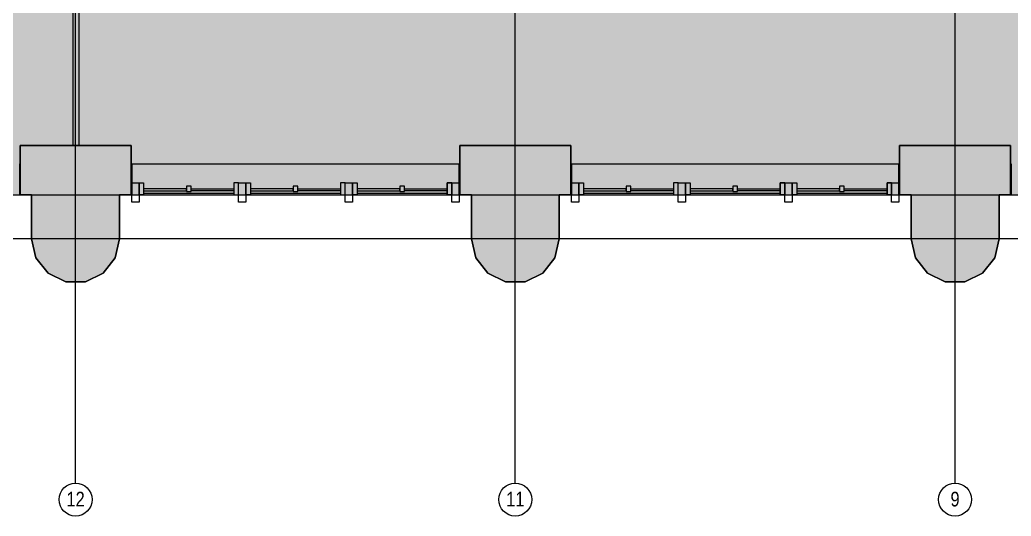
# Model space of a CAD drawing. Header units: inches. Extents: x -4451 to 2809, y -40 to 2719.
# Drawn here: x -1828 to -1287, y 238 to 508 of the extents above; entities that cross this region are included whole.
import ezdxf

# ---------------------------------------------------------------- set-up
doc = ezdxf.new("R2010")
doc.units = ezdxf.units.IN
doc.header["$MEASUREMENT"] = 0
doc.linetypes.add('IMPORT-CENTER2', pattern=[1.6875, 1.125, -0.1875, 0.1875, -0.1875])
doc.linetypes.add('IMPORT-CENTER2 _2_', pattern=[1.125, 0.75, -0.125, 0.125, -0.125])
for name, color, linetype, lineweight in [('7th Floor_dwg', 8, 'Continuous', 9), ('A-Bldg-Patt', 7, 'Continuous', 9), ('A-DETL-GENF', 92, 'Continuous', 9), ('A-DETL-THIN', 151, 'Continuous', 9), ('A-Glaz-Bldg', 7, 'Continuous', 9), ('A-Grid', 7, 'IMPORT-CENTER2', 9), ('A-Grid-Iden', 7, 'Continuous', 9), ('A-Wall-Bldg', 7, 'Continuous', 9), ('A-Wall-Exst', 7, 'Continuous', 9), ('A-WALL-PATT', 111, 'Continuous', 18), ('core model_dwg', 8, 'Continuous', 9)]:
    doc.layers.add(name, color=color, linetype=linetype, lineweight=lineweight)
doc.styles.add('Arial', font='arial.ttf', dxfattribs={"width": 0.8, "height": 8})

# ---------------------------------------------------------------- blocks, each defined once
blk = doc.blocks.new('7th Floor_dwg-6970059-Level 07 DEMOLITION PLAN')
at = {"layer": 'A-Bldg-Patt'}
for points in [[(-1803.06, 365.5), (-1792.37, 365.5), (-1782.75, 370.13), (-1776.09, 378.48), (-1773.72, 388.9), (-1773.72, 412.9), (-1767.47, 412.9), (-1767.47, 439.9), (-1827.97, 439.9), (-1827.97, 412.9), (-1821.72, 412.9), (-1821.72, 388.9), (-1819.34, 378.48), (-1812.68, 370.13)], [(-1563.06, 365.5), (-1552.37, 365.5), (-1542.75, 370.13), (-1536.09, 378.48), (-1533.72, 388.9), (-1533.72, 412.9), (-1527.47, 412.9), (-1527.47, 439.9), (-1587.97, 439.9), (-1587.97, 412.9), (-1581.72, 412.9), (-1581.72, 388.9), (-1579.34, 378.48), (-1572.68, 370.13)], [(-1323.06, 365.5), (-1312.37, 365.5), (-1302.75, 370.13), (-1296.09, 378.48), (-1293.72, 388.9), (-1293.72, 412.9), (-1287.47, 412.9), (-1287.47, 439.9), (-1347.97, 439.9), (-1347.97, 412.9), (-1341.72, 412.9), (-1341.72, 388.9), (-1339.34, 378.48), (-1332.68, 370.13), (-1323.48, 365.7)]]:
    blk.add_hatch(color=256, dxfattribs=at).paths.add_polyline_path(points, flags=0)
at = {"layer": 'A-Glaz-Bldg'}
for p, q in [((-1767.09, 429.9), (-1588.34, 429.9)), ((-1527.09, 429.9), (-1348.34, 429.9)), ((-1767.09, 412.9), (-1588.34, 412.9)), ((-1760.59, 413.91), (-1711.34, 413.91)), ((-1702.34, 413.91), (-1653.09, 413.91)), ((-1644.09, 413.91), (-1594.84, 413.91)), ((-1527.09, 412.9), (-1348.34, 412.9)), ((-1520.59, 413.91), (-1471.34, 413.91)), ((-1462.34, 413.91), (-1413.09, 413.91)), ((-1404.09, 413.91), (-1354.84, 413.91))]:
    blk.add_line(p, q, dxfattribs=at)
at = {"layer": 'A-Glaz-Bldg', "flags": 128}
for points in [[(-1767.09, 419.4), (-1763.09, 419.4), (-1763.09, 408.9), (-1767.09, 408.9)], [(-1763.09, 419.4), (-1760.59, 419.4), (-1760.59, 412.9), (-1763.09, 412.9)], [(-1734.72, 414.65), (-1734.72, 417.65), (-1737.22, 417.65), (-1737.22, 414.65), (-1734.72, 414.65), (-1734.72, 417.65), (-1737.22, 417.65), (-1737.22, 414.65)], [(-1711.34, 419.4), (-1711.34, 412.9), (-1708.84, 412.9), (-1708.84, 419.4), (-1704.84, 419.4), (-1704.84, 408.9), (-1708.84, 408.9), (-1708.84, 419.4)], [(-1704.84, 419.4), (-1702.34, 419.4), (-1702.34, 412.9), (-1704.84, 412.9)], [(-1676.47, 414.65), (-1676.47, 417.65), (-1678.97, 417.65), (-1678.97, 414.65), (-1676.47, 414.65), (-1676.47, 417.65), (-1678.97, 417.65), (-1678.97, 414.65)], [(-1653.09, 419.4), (-1653.09, 412.9), (-1650.59, 412.9), (-1650.59, 419.4), (-1646.59, 419.4), (-1646.59, 408.9), (-1650.59, 408.9), (-1650.59, 419.4)], [(-1646.59, 419.4), (-1644.09, 419.4), (-1644.09, 412.9), (-1646.59, 412.9)], [(-1618.22, 414.65), (-1618.22, 417.65), (-1620.72, 417.65), (-1620.72, 414.65), (-1618.22, 414.65), (-1618.22, 417.65), (-1620.72, 417.65), (-1620.72, 414.65)], [(-1594.84, 419.4), (-1594.84, 412.9), (-1592.34, 412.9), (-1592.34, 419.4), (-1588.34, 419.4), (-1588.34, 408.9), (-1592.34, 408.9), (-1592.34, 419.4), (-1594.84, 419.4), (-1592.34, 419.4), (-1592.34, 412.9), (-1594.84, 412.9)], [(-1527.09, 419.4), (-1523.09, 419.4), (-1523.09, 408.9), (-1527.09, 408.9)], [(-1523.09, 419.4), (-1520.59, 419.4), (-1520.59, 412.9), (-1523.09, 412.9)], [(-1494.72, 414.65), (-1494.72, 417.65), (-1497.22, 417.65), (-1497.22, 414.65), (-1494.72, 414.65), (-1494.72, 417.65), (-1497.22, 417.65), (-1497.22, 414.65)], [(-1471.34, 419.4), (-1471.34, 412.9), (-1468.84, 412.9), (-1468.84, 419.4), (-1464.84, 419.4), (-1464.84, 408.9), (-1468.84, 408.9), (-1468.84, 419.4)], [(-1464.84, 419.4), (-1462.34, 419.4), (-1462.34, 412.9), (-1464.84, 412.9)], [(-1436.47, 414.65), (-1436.47, 417.65), (-1438.97, 417.65), (-1438.97, 414.65), (-1436.47, 414.65), (-1436.47, 417.65), (-1438.97, 417.65), (-1438.97, 414.65)], [(-1413.09, 419.4), (-1410.59, 419.4), (-1406.59, 419.4), (-1406.59, 408.9), (-1410.59, 408.9), (-1410.59, 419.4), (-1410.59, 412.9), (-1413.09, 412.9)], [(-1406.59, 419.4), (-1404.09, 419.4), (-1404.09, 412.9), (-1406.59, 412.9)], [(-1378.22, 414.65), (-1378.22, 417.65), (-1380.72, 417.65), (-1380.72, 414.65), (-1378.22, 414.65), (-1378.22, 417.65), (-1380.72, 417.65), (-1380.72, 414.65)], [(-1354.84, 419.4), (-1354.84, 412.9), (-1352.34, 412.9), (-1352.34, 419.4), (-1354.84, 419.4), (-1354.84, 412.9), (-1352.34, 412.9), (-1352.34, 419.4), (-1348.34, 419.4), (-1348.34, 408.9), (-1352.34, 408.9), (-1352.34, 419.4)], [(-1760.59, 415.15), (-1737.22, 415.15), (-1737.22, 416.15), (-1760.59, 416.15)], [(-1711.34, 415.15), (-1734.72, 415.15), (-1734.72, 416.15), (-1711.34, 416.15)], [(-1702.34, 415.15), (-1678.97, 415.15), (-1678.97, 416.15), (-1702.34, 416.15)], [(-1653.09, 415.15), (-1676.47, 415.15), (-1676.47, 416.15), (-1653.09, 416.15)], [(-1644.09, 415.15), (-1620.72, 415.15), (-1620.72, 416.15), (-1644.09, 416.15)], [(-1594.84, 415.15), (-1618.22, 415.15), (-1618.22, 416.15), (-1594.84, 416.15)], [(-1520.59, 415.15), (-1497.22, 415.15), (-1497.22, 416.15), (-1520.59, 416.15)], [(-1471.34, 415.15), (-1494.72, 415.15), (-1494.72, 416.15), (-1471.34, 416.15)], [(-1462.34, 415.15), (-1438.97, 415.15), (-1438.97, 416.15), (-1462.34, 416.15)], [(-1413.09, 415.15), (-1436.47, 415.15), (-1436.47, 416.15), (-1413.09, 416.15)], [(-1404.09, 415.15), (-1380.72, 415.15), (-1380.72, 416.15), (-1404.09, 416.15)], [(-1354.84, 415.15), (-1378.22, 415.15), (-1378.22, 416.15), (-1354.84, 416.15)]]:
    blk.add_lwpolyline(points, close=True, dxfattribs=at)
at = {"layer": 'A-Grid'}
for p, q in [((-1797.72, 439.9), (-1797.72, 778.9)), ((-1557.72, 439.9), (-1557.72, 778.9)), ((-1317.72, 439.9), (-1317.72, 778.9)), ((-1797.72, 365.5), (-1797.72, 439.9)), ((-1557.72, 365.5), (-1557.72, 439.9)), ((-1317.72, 365.5), (-1317.72, 439.9)), ((-1821.72, 388.9), (-2013.72, 388.9)), ((-1773.72, 388.9), (-1821.72, 388.9)), ((-1581.72, 388.9), (-1773.72, 388.9)), ((-1533.72, 388.9), (-1581.72, 388.9)), ((-1341.72, 388.9), (-1533.72, 388.9)), ((-1293.72, 388.9), (-1341.72, 388.9)), ((-1101.72, 388.9), (-1293.72, 388.9)), ((-1797.72, 255.74), (-1797.72, 365.5)), ((-1557.72, 255.74), (-1557.72, 365.5)), ((-1317.72, 255.74), (-1317.72, 365.5))]:
    blk.add_line(p, q, dxfattribs=at)
at = {"layer": 'A-Grid-Iden'}
for centre in [(-1797.72, 246.74), (-1557.72, 246.74), (-1317.72, 246.74)]:
    blk.add_circle(centre, 9, dxfattribs=at)
at = {"layer": 'A-Wall-Bldg'}
for p, q in [((-1767.47, 439.9), (-1827.97, 439.9)), ((-1827.97, 439.9), (-1827.97, 412.9)), ((-1827.97, 412.9), (-1827.97, 439.9)), ((-1827.97, 439.9), (-1767.47, 439.9)), ((-1767.47, 412.9), (-1767.47, 439.9)), ((-1527.47, 439.9), (-1587.97, 439.9)), ((-1587.97, 439.9), (-1587.97, 412.9)), ((-1587.97, 412.9), (-1587.97, 439.9)), ((-1587.97, 439.9), (-1527.47, 439.9)), ((-1527.47, 412.9), (-1527.47, 439.9)), ((-1287.47, 439.9), (-1347.97, 439.9)), ((-1347.97, 439.9), (-1347.97, 412.9)), ((-1347.97, 412.9), (-1347.97, 439.9)), ((-1347.97, 439.9), (-1287.47, 439.9)), ((-1287.47, 412.9), (-1287.47, 439.9)), ((-1827.97, 429.9), (-1828.34, 429.9)), ((-1827.97, 412.9), (-1827.97, 429.9)), ((-1767.47, 429.9), (-1767.47, 412.9)), ((-1587.97, 429.9), (-1588.34, 429.9)), ((-1587.97, 412.9), (-1587.97, 429.9)), ((-1527.47, 429.9), (-1527.47, 412.9)), ((-1347.97, 429.9), (-1348.34, 429.9)), ((-1347.97, 412.9), (-1347.97, 429.9)), ((-1287.47, 429.9), (-1287.47, 412.9)), ((-1827.97, 412.9), (-1821.72, 412.9)), ((-1821.72, 412.9), (-1827.97, 412.9)), ((-1821.72, 412.9), (-1821.72, 388.9)), ((-1821.72, 388.9), (-1821.72, 412.9)), ((-1773.72, 388.9), (-1773.72, 412.9)), ((-1773.72, 412.9), (-1767.47, 412.9)), ((-1767.47, 412.9), (-1773.72, 412.9)), ((-1773.72, 412.9), (-1773.72, 388.9)), ((-1767.47, 412.9), (-1767.09, 412.9)), ((-1587.97, 412.9), (-1581.72, 412.9)), ((-1581.72, 412.9), (-1587.97, 412.9)), ((-1581.72, 412.9), (-1581.72, 388.9)), ((-1581.72, 388.9), (-1581.72, 412.9)), ((-1533.72, 388.9), (-1533.72, 412.9)), ((-1533.72, 412.9), (-1527.47, 412.9)), ((-1527.47, 412.9), (-1533.72, 412.9)), ((-1533.72, 412.9), (-1533.72, 388.9)), ((-1527.47, 412.9), (-1527.09, 412.9)), ((-1347.97, 412.9), (-1341.72, 412.9)), ((-1341.72, 412.9), (-1347.97, 412.9)), ((-1341.72, 412.9), (-1341.72, 388.9)), ((-1341.72, 388.9), (-1341.72, 412.9)), ((-1293.72, 388.9), (-1293.72, 412.9)), ((-1293.72, 412.9), (-1287.47, 412.9)), ((-1287.47, 412.9), (-1293.72, 412.9)), ((-1293.72, 412.9), (-1293.72, 388.9)), ((-1287.47, 412.9), (-1287.09, 412.9)), ((-1821.72, 388.9), (-1819.34, 378.48)), ((-1776.09, 378.48), (-1773.72, 388.9)), ((-1773.72, 388.9), (-1776.09, 378.48)), ((-1581.72, 388.9), (-1579.34, 378.48)), ((-1536.09, 378.48), (-1533.72, 388.9)), ((-1533.72, 388.9), (-1536.09, 378.48)), ((-1341.72, 388.9), (-1339.34, 378.48)), ((-1296.09, 378.48), (-1293.72, 388.9)), ((-1293.72, 388.9), (-1296.09, 378.48)), ((-1812.68, 370.13), (-1819.34, 378.48)), ((-1819.34, 378.48), (-1812.68, 370.13)), ((-1782.75, 370.13), (-1776.09, 378.48)), ((-1572.68, 370.13), (-1579.34, 378.48)), ((-1579.34, 378.48), (-1572.68, 370.13)), ((-1542.75, 370.13), (-1536.09, 378.48)), ((-1332.68, 370.13), (-1339.34, 378.48)), ((-1339.34, 378.48), (-1332.68, 370.13)), ((-1302.75, 370.13), (-1296.09, 378.48)), ((-1803.06, 365.5), (-1812.68, 370.13)), ((-1812.68, 370.13), (-1803.06, 365.5)), ((-1782.75, 370.13), (-1792.37, 365.5)), ((-1792.37, 365.5), (-1782.75, 370.13)), ((-1563.06, 365.5), (-1572.68, 370.13)), ((-1572.68, 370.13), (-1563.06, 365.5)), ((-1542.75, 370.13), (-1552.37, 365.5)), ((-1552.37, 365.5), (-1542.75, 370.13)), ((-1323.06, 365.5), (-1332.68, 370.13)), ((-1332.68, 370.13), (-1323.06, 365.5)), ((-1302.75, 370.13), (-1312.37, 365.5)), ((-1312.37, 365.5), (-1302.75, 370.13)), ((-1792.37, 365.5), (-1803.06, 365.5)), ((-1803.06, 365.5), (-1792.37, 365.5)), ((-1552.37, 365.5), (-1563.06, 365.5)), ((-1563.06, 365.5), (-1552.37, 365.5)), ((-1312.37, 365.5), (-1323.06, 365.5)), ((-1323.06, 365.5), (-1312.37, 365.5))]:
    blk.add_line(p, q, dxfattribs=at)
at = {"layer": 'A-Wall-Bldg', "flags": 128}
for points in [[(-1827.97, 439.9), (-1767.47, 439.9), (-1767.47, 412.9), (-1773.72, 412.9), (-1773.72, 388.9), (-1776.09, 378.48), (-1782.75, 370.13), (-1792.37, 365.5), (-1803.06, 365.5), (-1812.68, 370.13), (-1819.34, 378.48), (-1821.72, 388.9), (-1821.72, 412.9), (-1827.97, 412.9)], [(-1587.97, 439.9), (-1527.47, 439.9), (-1527.47, 412.9), (-1533.72, 412.9), (-1533.72, 388.9), (-1536.09, 378.48), (-1542.75, 370.13), (-1552.37, 365.5), (-1563.06, 365.5), (-1572.68, 370.13), (-1579.34, 378.48), (-1581.72, 388.9), (-1581.72, 412.9), (-1587.97, 412.9)], [(-1347.97, 439.9), (-1287.47, 439.9), (-1287.47, 412.9), (-1293.72, 412.9), (-1293.72, 388.9), (-1296.09, 378.48), (-1302.75, 370.13), (-1312.37, 365.5), (-1323.06, 365.5), (-1332.68, 370.13), (-1339.34, 378.48), (-1341.72, 388.9), (-1341.72, 412.9), (-1347.97, 412.9)]]:
    blk.add_lwpolyline(points, close=True, dxfattribs=at)
for points in [[(-1767.47, 439.9), (-1827.97, 439.9), (-1827.97, 412.9), (-1821.72, 412.9), (-1821.72, 388.9)], [(-1776.09, 378.48), (-1773.72, 388.9), (-1773.72, 412.9), (-1767.47, 412.9), (-1767.47, 439.9), (-1767.47, 412.9)], [(-1527.47, 439.9), (-1587.97, 439.9), (-1587.97, 412.9), (-1581.72, 412.9), (-1581.72, 388.9)], [(-1536.09, 378.48), (-1533.72, 388.9), (-1533.72, 412.9), (-1527.47, 412.9), (-1527.47, 439.9), (-1527.47, 412.9)], [(-1287.47, 439.9), (-1347.97, 439.9), (-1347.97, 412.9), (-1341.72, 412.9), (-1341.72, 388.9)], [(-1296.09, 378.48), (-1293.72, 388.9), (-1293.72, 412.9), (-1287.47, 412.9), (-1287.47, 439.9), (-1287.47, 412.9)], [(-1828.34, 429.9), (-1828.34, 412.9), (-1827.97, 412.9)], [(-1767.09, 412.9), (-1767.09, 429.9), (-1767.47, 429.9)], [(-1588.34, 429.9), (-1588.34, 412.9), (-1587.97, 412.9)], [(-1527.09, 412.9), (-1527.09, 429.9), (-1527.47, 429.9)], [(-1348.34, 429.9), (-1348.34, 412.9), (-1347.97, 412.9)], [(-1287.09, 412.9), (-1287.09, 429.9), (-1287.47, 429.9)], [(-1819.34, 378.48), (-1821.72, 388.9), (-1819.34, 378.48), (-1812.68, 370.13), (-1803.06, 365.5), (-1792.37, 365.5), (-1782.75, 370.13), (-1776.09, 378.48), (-1782.75, 370.13)], [(-1579.34, 378.48), (-1581.72, 388.9), (-1579.34, 378.48), (-1572.68, 370.13), (-1563.06, 365.5), (-1552.37, 365.5), (-1542.75, 370.13), (-1536.09, 378.48), (-1542.75, 370.13)], [(-1339.34, 378.48), (-1341.72, 388.9), (-1339.34, 378.48), (-1332.68, 370.13), (-1323.06, 365.5), (-1312.37, 365.5), (-1302.75, 370.13), (-1296.09, 378.48), (-1302.75, 370.13)]]:
    blk.add_lwpolyline(points, dxfattribs=at)
at = {"layer": 'A-Wall-Exst'}
for p, q in [((-1799.22, 778.9), (-1799.22, 439.9)), ((-1795.72, 439.9), (-1795.72, 778.9)), ((-1799.22, 439.9), (-1795.72, 439.9))]:
    blk.add_line(p, q, dxfattribs=at)
at = {"layer": 'A-WALL-PATT', "color": 7, "lineweight": 9}
for p, q in [((-1827.97, 429.9), (-1827.97, 412.9)), ((-1767.47, 429.9), (-1767.47, 412.9)), ((-1767.09, 429.9), (-1767.09, 412.9)), ((-1588.34, 429.9), (-1588.34, 412.9)), ((-1587.97, 429.9), (-1587.97, 412.9)), ((-1527.47, 429.9), (-1527.47, 412.9)), ((-1527.09, 429.9), (-1527.09, 412.9)), ((-1348.34, 429.9), (-1348.34, 412.9)), ((-1347.97, 429.9), (-1347.97, 412.9)), ((-1287.47, 429.9), (-1287.47, 412.9)), ((-1287.09, 429.9), (-1287.09, 412.9))]:
    blk.add_line(p, q, dxfattribs=at)
at = {"layer": 'A-WALL-PATT', "color": 7, "lineweight": 9, "flags": 128}
blk.add_lwpolyline([(-1795.72, 439.9), (-1798.34, 439.9), (-1799.22, 439.9)], dxfattribs=at)
at = {"layer": 'A-Grid-Iden', "char_height": 8, "attachment_point": 2, "line_spacing_factor": 0.941778, "style": 'Arial'}
for s, insert, width in [('12', (-1797.72, 251.03), 11.7526), ('11', (-1557.72, 251.03), 11.7526), ('9', (-1317.72, 251.03), 5.8763)]:
    blk.add_mtext(s, dxfattribs=dict(at, insert=insert, width=width))
blk = doc.blocks.new('core model_dwg_1300 Eye - 5th Floor-6996771-Level 07 DEMOLITION PLAN')
at = {"layer": 'A-Glaz-Bldg'}
for p, q in [((-1767.09, 429.9), (-1588.34, 429.9)), ((-1527.09, 429.9), (-1348.34, 429.9)), ((-1767.09, 412.9), (-1588.34, 412.9)), ((-1760.59, 413.91), (-1711.34, 413.91)), ((-1702.34, 413.91), (-1653.09, 413.91)), ((-1644.09, 413.91), (-1594.84, 413.91)), ((-1527.09, 412.9), (-1348.34, 412.9)), ((-1520.59, 413.91), (-1471.34, 413.91)), ((-1462.34, 413.91), (-1413.09, 413.91)), ((-1404.09, 413.91), (-1354.84, 413.91))]:
    blk.add_line(p, q, dxfattribs=at)
at = {"layer": 'A-Glaz-Bldg', "flags": 128}
for points in [[(-1767.09, 419.4), (-1763.09, 419.4), (-1763.09, 408.9), (-1767.09, 408.9)], [(-1763.09, 419.4), (-1760.59, 419.4), (-1760.59, 412.9), (-1763.09, 412.9)], [(-1734.72, 414.65), (-1734.72, 417.65), (-1737.22, 417.65), (-1737.22, 414.65), (-1734.72, 414.65), (-1734.72, 417.65), (-1737.22, 417.65), (-1737.22, 414.65)], [(-1711.34, 419.4), (-1711.34, 412.9), (-1708.84, 412.9), (-1708.84, 419.4), (-1704.84, 419.4), (-1704.84, 408.9), (-1708.84, 408.9), (-1708.84, 419.4)], [(-1704.84, 419.4), (-1702.34, 419.4), (-1702.34, 412.9), (-1704.84, 412.9)], [(-1676.47, 414.65), (-1676.47, 417.65), (-1678.97, 417.65), (-1678.97, 414.65), (-1676.47, 414.65), (-1676.47, 417.65), (-1678.97, 417.65), (-1678.97, 414.65)], [(-1653.09, 419.4), (-1653.09, 412.9), (-1650.59, 412.9), (-1650.59, 419.4), (-1646.59, 419.4), (-1646.59, 408.9), (-1650.59, 408.9), (-1650.59, 419.4)], [(-1646.59, 419.4), (-1644.09, 419.4), (-1644.09, 412.9), (-1646.59, 412.9)], [(-1618.22, 414.65), (-1618.22, 417.65), (-1620.72, 417.65), (-1620.72, 414.65), (-1618.22, 414.65), (-1618.22, 417.65), (-1620.72, 417.65), (-1620.72, 414.65)], [(-1594.84, 419.4), (-1594.84, 412.9), (-1592.34, 412.9), (-1592.34, 419.4), (-1588.34, 419.4), (-1588.34, 408.9), (-1592.34, 408.9), (-1592.34, 419.4), (-1594.84, 419.4), (-1592.34, 419.4), (-1592.34, 412.9), (-1594.84, 412.9)], [(-1527.09, 419.4), (-1523.09, 419.4), (-1523.09, 408.9), (-1527.09, 408.9)], [(-1523.09, 419.4), (-1520.59, 419.4), (-1520.59, 412.9), (-1523.09, 412.9)], [(-1494.72, 414.65), (-1494.72, 417.65), (-1497.22, 417.65), (-1497.22, 414.65), (-1494.72, 414.65), (-1494.72, 417.65), (-1497.22, 417.65), (-1497.22, 414.65)], [(-1471.34, 419.4), (-1471.34, 412.9), (-1468.84, 412.9), (-1468.84, 419.4), (-1464.84, 419.4), (-1464.84, 408.9), (-1468.84, 408.9), (-1468.84, 419.4)], [(-1464.84, 419.4), (-1462.34, 419.4), (-1462.34, 412.9), (-1464.84, 412.9)], [(-1436.47, 414.65), (-1436.47, 417.65), (-1438.97, 417.65), (-1438.97, 414.65), (-1436.47, 414.65), (-1436.47, 417.65), (-1438.97, 417.65), (-1438.97, 414.65)], [(-1413.09, 419.4), (-1413.09, 412.9), (-1410.59, 412.9), (-1410.59, 419.4), (-1406.59, 419.4), (-1406.59, 408.9), (-1410.59, 408.9), (-1410.59, 419.4)], [(-1406.59, 419.4), (-1404.09, 419.4), (-1404.09, 412.9), (-1406.59, 412.9)], [(-1378.22, 414.65), (-1378.22, 417.65), (-1380.72, 417.65), (-1380.72, 414.65), (-1378.22, 414.65), (-1378.22, 417.65), (-1380.72, 417.65), (-1380.72, 414.65)], [(-1354.84, 419.4), (-1354.84, 412.9), (-1352.34, 412.9), (-1352.34, 419.4), (-1348.34, 419.4), (-1348.34, 408.9), (-1352.34, 408.9), (-1352.34, 419.4), (-1354.84, 419.4), (-1352.34, 419.4), (-1352.34, 412.9), (-1354.84, 412.9)], [(-1760.59, 415.15), (-1737.22, 415.15), (-1737.22, 416.15), (-1760.59, 416.15)], [(-1711.34, 415.15), (-1734.72, 415.15), (-1734.72, 416.15), (-1711.34, 416.15)], [(-1702.34, 415.15), (-1678.97, 415.15), (-1678.97, 416.15), (-1702.34, 416.15)], [(-1653.09, 415.15), (-1676.47, 415.15), (-1676.47, 416.15), (-1653.09, 416.15)], [(-1644.09, 415.15), (-1620.72, 415.15), (-1620.72, 416.15), (-1644.09, 416.15)], [(-1594.84, 415.15), (-1618.22, 415.15), (-1618.22, 416.15), (-1594.84, 416.15)], [(-1520.59, 415.15), (-1497.22, 415.15), (-1497.22, 416.15), (-1520.59, 416.15)], [(-1471.34, 415.15), (-1494.72, 415.15), (-1494.72, 416.15), (-1471.34, 416.15)], [(-1462.34, 415.15), (-1438.97, 415.15), (-1438.97, 416.15), (-1462.34, 416.15)], [(-1413.09, 415.15), (-1436.47, 415.15), (-1436.47, 416.15), (-1413.09, 416.15)], [(-1404.09, 415.15), (-1380.72, 415.15), (-1380.72, 416.15), (-1404.09, 416.15)], [(-1354.84, 415.15), (-1378.22, 415.15), (-1378.22, 416.15), (-1354.84, 416.15)]]:
    blk.add_lwpolyline(points, close=True, dxfattribs=at)
at = {"layer": 'A-Grid', "linetype": 'IMPORT-CENTER2 _2_'}
for p, q in [((-1797.72, 255.74), (-1797.72, 778.9)), ((-1557.72, 255.74), (-1557.72, 778.9)), ((-1317.72, 255.74), (-1317.72, 778.9)), ((-10.97, 388.9), (-3725.57, 388.9))]:
    blk.add_line(p, q, dxfattribs=at)
at = {"layer": 'A-Grid-Iden'}
for centre in [(-1797.72, 246.74), (-1557.72, 246.74), (-1317.72, 246.74)]:
    blk.add_circle(centre, 9, dxfattribs=at)
at = {"layer": 'A-Wall-Bldg'}
for p, q in [((-1587.97, 412.9), (-1587.97, 439.9)), ((-1527.47, 439.9), (-1587.97, 439.9)), ((-1527.47, 439.9), (-1527.47, 412.9)), ((-1827.97, 412.9), (-1821.72, 412.9)), ((-1821.72, 388.9), (-1821.72, 412.9)), ((-1533.72, 388.9), (-1533.72, 412.9)), ((-1533.72, 412.9), (-1527.47, 412.9)), ((-1527.47, 412.9), (-1533.72, 412.9)), ((-1347.97, 412.9), (-1341.72, 412.9)), ((-1341.72, 388.9), (-1341.72, 412.9)), ((-1819.34, 378.48), (-1821.72, 388.9)), ((-1536.09, 378.48), (-1533.72, 388.9)), ((-1339.34, 378.48), (-1341.72, 388.9)), ((-1776.09, 378.48), (-1782.75, 370.13)), ((-1542.75, 370.13), (-1536.09, 378.48)), ((-1296.09, 378.48), (-1302.75, 370.13)), ((-1552.37, 365.5), (-1542.75, 370.13)), ((-1542.75, 370.13), (-1552.37, 365.5)), ((-1552.37, 365.5), (-1563.06, 365.5))]:
    blk.add_line(p, q, dxfattribs=at)
at = {"layer": 'A-Wall-Bldg', "flags": 128}
for points in [[(-1827.97, 439.9), (-1767.47, 439.9), (-1767.47, 412.9), (-1773.72, 412.9), (-1773.72, 388.9), (-1776.09, 378.48), (-1782.75, 370.13), (-1792.37, 365.5), (-1803.06, 365.5), (-1812.68, 370.13), (-1819.34, 378.48), (-1821.72, 388.9), (-1821.72, 412.9)], [(-1821.72, 412.9), (-1827.97, 412.9), (-1827.97, 439.9)], [(-1767.47, 439.9), (-1827.97, 439.9), (-1827.97, 412.9)], [(-1776.09, 378.48), (-1773.72, 388.9), (-1773.72, 412.9), (-1767.47, 412.9), (-1767.47, 439.9)], [(-1587.97, 439.9), (-1527.47, 439.9), (-1527.47, 412.9)], [(-1581.72, 412.9), (-1587.97, 412.9), (-1587.97, 439.9)], [(-1347.97, 439.9), (-1287.47, 439.9), (-1287.47, 412.9), (-1293.72, 412.9), (-1293.72, 388.9), (-1296.09, 378.48), (-1302.75, 370.13), (-1312.37, 365.5), (-1323.06, 365.5), (-1332.68, 370.13), (-1339.34, 378.48), (-1341.72, 388.9), (-1341.72, 412.9)], [(-1341.72, 412.9), (-1347.97, 412.9), (-1347.97, 439.9)], [(-1287.47, 439.9), (-1347.97, 439.9), (-1347.97, 412.9)], [(-1296.09, 378.48), (-1293.72, 388.9), (-1293.72, 412.9), (-1287.47, 412.9), (-1287.47, 439.9)], [(-1587.97, 412.9), (-1581.72, 412.9), (-1581.72, 388.9)], [(-1572.68, 370.13), (-1579.34, 378.48), (-1581.72, 388.9), (-1581.72, 412.9)], [(-1533.72, 412.9), (-1533.72, 388.9), (-1536.09, 378.48), (-1542.75, 370.13)], [(-1581.72, 388.9), (-1579.34, 378.48), (-1572.68, 370.13), (-1563.06, 365.5)], [(-1819.34, 378.48), (-1812.68, 370.13), (-1803.06, 365.5)], [(-1339.34, 378.48), (-1332.68, 370.13), (-1323.06, 365.5)], [(-1803.06, 365.5), (-1792.37, 365.5), (-1782.75, 370.13)], [(-1552.37, 365.5), (-1563.06, 365.5), (-1572.68, 370.13)], [(-1323.06, 365.5), (-1312.37, 365.5), (-1302.75, 370.13)]]:
    blk.add_lwpolyline(points, dxfattribs=at)
for points in [[(-1828.34, 429.9), (-1828.34, 412.9), (-1827.97, 412.9), (-1827.97, 429.9)], [(-1767.09, 412.9), (-1767.09, 429.9), (-1767.47, 429.9), (-1767.47, 412.9)], [(-1588.34, 429.9), (-1588.34, 412.9), (-1587.97, 412.9), (-1587.97, 429.9)], [(-1527.09, 412.9), (-1527.09, 429.9), (-1527.47, 429.9), (-1527.47, 412.9)], [(-1348.34, 429.9), (-1348.34, 412.9), (-1347.97, 412.9), (-1347.97, 429.9)], [(-1287.09, 412.9), (-1287.09, 429.9), (-1287.47, 429.9), (-1287.47, 412.9)]]:
    blk.add_lwpolyline(points, close=True, dxfattribs=at)
at = {"layer": 'A-WALL-PATT', "color": 7, "lineweight": 9}
for p, q in [((-1827.97, 429.9), (-1827.97, 412.9)), ((-1767.47, 412.9), (-1767.47, 429.9)), ((-1767.09, 429.9), (-1767.09, 412.9)), ((-1588.34, 412.9), (-1588.34, 429.9)), ((-1587.97, 429.9), (-1587.97, 412.9)), ((-1527.47, 412.9), (-1527.47, 429.9)), ((-1527.09, 429.9), (-1527.09, 412.9)), ((-1348.34, 412.9), (-1348.34, 429.9)), ((-1347.97, 429.9), (-1347.97, 412.9)), ((-1287.47, 412.9), (-1287.47, 429.9)), ((-1287.09, 429.9), (-1287.09, 412.9))]:
    blk.add_line(p, q, dxfattribs=at)
at = {"layer": 'A-Grid-Iden', "char_height": 8, "attachment_point": 2, "line_spacing_factor": 0.941778, "style": 'Arial'}
for s, insert, width in [('12', (-1797.72, 251.03), 11.7526), ('11', (-1557.72, 251.03), 11.7526), ('9', (-1317.72, 251.03), 5.8763)]:
    blk.add_mtext(s, dxfattribs=dict(at, insert=insert, width=width))
blk = doc.blocks.new('core model_dwg-6996768-Level 07 DEMOLITION PLAN')
blk.add_blockref('core model_dwg_1300 Eye - 5th Floor-6996771-Level 07 DEMOLITION PLAN', (0, 0))

msp = doc.modelspace()

# ---------------------------------------------------------------- hatches: boundary and pattern name
at = {"layer": 'A-DETL-GENF'}
h = msp.add_hatch(color=9, dxfattribs=at)
h.paths.add_polyline_path([(-46.99, 364.9), (17.53, 364.9), (17.53, 682.08), (1.53, 682.08), (1.53, 699.9), (-11.09, 699.9), (-11.09, 723.9), (1.53, 723.9), (1.53, 741.71), (17.53, 741.71), (17.53, 1043.71), (-295.09, 1043.71), (-295.09, 1026.58), (-295.24, 1026.23), (-295.59, 1026.08), (-336.59, 1026.08), (-336.59, 1010.58), (-367.41, 1010.58), (-367.41, 1041.58), (-352.09, 1041.58), (-352.09, 1083.08), (-334.47, 1083.08), (-334.47, 1325.08), (-350.47, 1325.08), (-350.47, 1342.9), (-363.09, 1342.9), (-363.09, 1366.9), (-350.47, 1366.9), (-350.47, 1384.71), (-334.47, 1384.71), (-334.47, 1685.08), (-350.47, 1685.08), (-350.47, 1702.9), (-363.09, 1702.9), (-363.09, 1726.9), (-350.47, 1726.9), (-350.47, 1744.71), (-334.47, 1744.71), (-334.47, 2045.08), (-350.47, 2045.08), (-350.47, 2067.08), (-364.09, 2067.08), (-364.09, 2080.71), (-387.53, 2080.71), (-387.53, 2096.71), (-687.9, 2096.71), (-687.9, 1934.23), (-653.72, 1934.23), (-653.72, 1008.9), (-717.72, 1008.9), (-717.72, 1012.9), (-657.72, 1012.9), (-657.72, 1930.23), (-691.9, 1930.23), (-691.9, 2080.71), (-705.72, 2080.71), (-705.72, 2068.08), (-729.72, 2068.08), (-729.72, 2080.71), (-747.53, 2080.71), (-747.53, 2096.71), (-1047.9, 2096.71), (-1047.9, 2080.71), (-1065.72, 2080.71), (-1065.72, 2068.08), (-1089.72, 2068.08), (-1089.72, 2080.71), (-1107.53, 2080.71), (-1107.53, 2096.71), (-1414.47, 2096.71), (-1414.47, 2080.71), (-1437.9, 2080.71), (-1437.9, 2061.08), (-1467.53, 2061.08), (-1467.53, 1854.9), (-2127.9, 1854.9), (-2127.9, 2061.08), (-2157.53, 2061.08), (-2157.53, 2080.71), (-2180.97, 2080.71), (-2180.97, 2096.71), (-2487.9, 2096.71), (-2487.9, 2080.71), (-2505.72, 2080.71), (-2505.72, 2068.08), (-2529.72, 2068.08), (-2529.72, 2080.71), (-2547.53, 2080.71), (-2547.53, 2096.71), (-2860.09, 2096.71), (-2860.09, 2260.21), (-3613.29, 2260.21), (-3613.29, 1886.27), (-3565.29, 1886.27), (-3565.29, 1702.15), (-3538.29, 1702.15), (-3538.29, 1641.65), (-3565.29, 1641.65), (-3565.29, 1462.15), (-3538.29, 1462.15), (-3538.29, 1401.65), (-3565.29, 1401.65), (-3565.29, 1222.15), (-3538.29, 1222.15), (-3538.29, 1161.65), (-3565.29, 1161.65), (-3565.29, 982.15), (-3538.29, 982.15), (-3538.29, 921.65), (-3565.29, 921.65), (-3565.29, 737.52), (-3613.29, 737.52), (-3613.29, 364.9), (-3212.09, 364.9), (-3212.09, 412.9), (-3027.97, 412.9), (-3027.97, 439.9), (-2967.47, 439.9), (-2967.47, 412.9), (-2787.97, 412.9), (-2787.97, 439.9), (-2727.47, 439.9), (-2727.47, 412.9), (-2547.97, 412.9), (-2547.97, 439.9), (-2487.47, 439.9), (-2487.47, 412.9), (-2307.97, 412.9), (-2307.97, 439.9), (-2247.47, 439.9), (-2247.47, 412.9), (-2067.97, 412.9), (-2067.97, 439.9), (-2007.47, 439.9), (-2007.47, 412.9), (-1827.97, 412.9), (-1827.97, 439.9), (-1767.47, 439.9), (-1767.47, 412.9), (-1587.97, 412.9), (-1587.97, 439.9), (-1527.47, 439.9), (-1527.47, 412.9), (-1347.97, 412.9), (-1347.97, 439.9), (-1287.47, 439.9), (-1287.47, 412.9), (-1107.97, 412.9), (-1107.97, 439.9), (-1047.47, 439.9), (-1047.47, 412.9), (-867.97, 412.9), (-867.97, 439.9), (-807.47, 439.9), (-807.47, 412.9), (-627.97, 412.9), (-627.97, 439.9), (-567.47, 439.9), (-567.47, 412.9), (-383.34, 412.9), (-383.34, 364.9), (-48.49, 364.9)], flags=0)
h.paths.add_polyline_path([(-3584.77, 369.4), (-3608.77, 369.4), (-3608.77, 393.4), (-3584.77, 393.4), (-3584.77, 378.52)], flags=0)
h.paths.add_polyline_path([(-10.97, 376.27), (-10.97, 400.27), (13.03, 400.27), (13.03, 376.27)], flags=0)
h.paths.add_polyline_path([(-345.72, 378.52), (-369.72, 378.52), (-369.72, 429.9), (-345.72, 429.9), (-345.72, 408.39)], flags=0)
h.paths.add_polyline_path([(-3249.72, 378.52), (-3249.72, 429.9), (-3225.72, 429.9), (-3225.72, 378.52)], flags=0)
h.paths.add_polyline_path([(-3599.66, 699.9), (-3599.66, 723.9), (-3548.29, 723.9), (-3548.29, 699.9), (-3570.14, 699.9)], flags=0)
h.paths.add_polyline_path([(-345.72, 778.9), (-369.72, 778.9), (-369.72, 802.9), (-345.72, 802.9)], flags=0)
h.paths.add_polyline_path([(-1799.72, 778.9), (-1809.72, 778.9), (-1809.72, 802.9), (-1785.72, 802.9), (-1785.72, 778.9), (-1795.72, 778.9)], flags=0)
h.paths.add_polyline_path([(-1569.72, 778.9), (-1569.72, 802.9), (-1545.72, 802.9), (-1545.72, 778.9)], flags=0)
h.paths.add_polyline_path([(-2517.72, 778.9), (-2541.72, 778.9), (-2541.72, 802.9), (-2517.72, 802.9)], flags=0)
h.paths.add_polyline_path([(-2877.72, 778.9), (-2877.72, 802.9), (-2853.72, 802.9), (-2853.72, 778.9)], flags=0)
h.paths.add_polyline_path([(-2049.72, 778.9), (-2049.72, 802.9), (-2025.72, 802.9), (-2025.72, 778.9)], flags=0)
h.paths.add_polyline_path([(-741.72, 778.9), (-741.72, 802.9), (-717.72, 802.9), (-717.72, 778.9)], flags=0)
h.paths.add_polyline_path([(-1321.72, 778.9), (-1321.72, 802.9), (-1297.72, 802.9), (-1297.72, 778.9)], flags=0)
h.paths.add_polyline_path([(-2297.72, 778.9), (-2297.72, 802.9), (-2273.72, 802.9), (-2273.72, 778.9)], flags=0)
h.paths.add_polyline_path([(-1053.72, 778.9), (-1077.72, 778.9), (-1077.72, 802.9), (-1053.72, 802.9)], flags=0)
h.paths.add_polyline_path([(-3211.97, 778.9), (-3211.97, 802.9), (-3187.97, 802.9), (-3187.97, 778.9)], flags=0)
h.paths.add_polyline_path([(-2541.72, 941.4), (-2877.72, 941.4), (-2877.72, 1015.27), (-2878.47, 1015.27), (-2878.47, 1016.77), (-2876.97, 1016.77), (-2876.97, 1017.27), (-2875.47, 1017.27), (-2875.47, 1016.77), (-2873.47, 1016.77), (-2873.47, 1015.27), (-2874.22, 1015.27), (-2874.22, 1012.9), (-2850.22, 1012.9), (-2850.22, 988.9), (-2874.22, 988.9), (-2874.22, 944.9), (-2748.22, 944.9), (-2748.22, 1072.9), (-2874.22, 1072.9), (-2874.22, 1054.52), (-2873.47, 1054.52), (-2873.47, 1053.02), (-2875.47, 1053.02), (-2875.47, 1052.52), (-2876.97, 1052.52), (-2876.97, 1053.02), (-2878.47, 1053.02), (-2878.47, 1054.52), (-2877.72, 1054.52), (-2877.72, 1080.9), (-2517.72, 1080.9), (-2517.72, 941.4), (-2529.72, 941.4)], flags=0)
h.paths.add_polyline_path([(-2541.72, 944.9), (-2529.72, 944.9), (-2529.72, 967.9), (-2532.47, 967.9), (-2532.47, 972.4), (-2735.97, 972.4), (-2735.97, 945.15), (-2736.22, 945.15), (-2736.22, 944.9), (-2735.97, 944.9)], flags=0)
h.paths.add_polyline_path([(-847.22, 945.15), (-859.47, 945.15), (-859.47, 981.15), (-847.22, 981.15), (-847.22, 955.77)], flags=0)
h.paths.add_polyline_path([(-1075.22, 967.9), (-1075.22, 1003.9), (-1062.97, 1003.9), (-1062.97, 967.9)], flags=0)
h.paths.add_polyline_path([(-2532.47, 975.9), (-2532.47, 1003.9), (-2529.72, 1003.9), (-2529.72, 1042.4), (-2532.47, 1042.4), (-2532.47, 1072.9), (-2735.97, 1072.9), (-2735.97, 1036.9), (-2736.22, 1036.9), (-2736.22, 981.15), (-2735.97, 981.15), (-2735.97, 975.9), (-2693.6, 975.9)], flags=0)
h.paths.add_polyline_path([(-745.22, 988.9), (-745.22, 1012.9), (-721.22, 1012.9), (-721.22, 988.9)], flags=0)
h.paths.add_polyline_path([(-1321.72, 1012.9), (-1321.72, 1018.9), (-1329.72, 1018.9), (-1329.72, 1038.9), (-1545.72, 1038.9), (-1545.72, 1018.9), (-1569.72, 1018.9), (-1569.72, 1038.9), (-1785.72, 1038.9), (-1785.72, 1018.9), (-1809.72, 1018.9), (-1809.72, 1042.9), (-1799.72, 1042.9), (-1799.72, 1402.9), (-1809.72, 1402.9), (-1809.72, 1426.9), (-1799.72, 1426.9), (-1799.72, 1790.9), (-1795.72, 1790.9), (-1795.72, 1426.9), (-1785.72, 1426.9), (-1785.72, 1402.9), (-1795.72, 1402.9), (-1795.72, 1042.9), (-1141.72, 1042.9), (-1141.72, 1119.4), (-1137.72, 1119.4), (-1137.72, 1038.9), (-1305.72, 1038.9), (-1305.72, 1036.9), (-1297.72, 1036.9), (-1297.72, 1012.9), (-1305.72, 1012.9)], flags=0)
h.paths.add_polyline_path([(-1.41, 1013.9), (-10.97, 1013.9), (-10.97, 1037.9), (13.03, 1037.9), (13.03, 1013.9), (1.53, 1013.9)], flags=0)
h.paths.add_polyline_path([(-2289.72, 1018.9), (-2289.72, 1042.9), (-2265.72, 1042.9), (-2265.72, 1018.9), (-2273.72, 1018.9)], flags=0)
h.paths.add_polyline_path([(-2049.72, 1018.9), (-2049.72, 1042.9), (-2025.72, 1042.9), (-2025.72, 1018.9)], flags=0)
h.paths.add_polyline_path([(-3187.97, 1018.9), (-3211.97, 1018.9), (-3211.97, 1042.9), (-3187.97, 1042.9)], flags=0)
h.paths.add_polyline_path([(-859.47, 1036.9), (-859.47, 1072.9), (-847.22, 1072.9), (-847.22, 1036.9)], flags=0)
h.paths.add_polyline_path([(-1075.22, 1042.4), (-1075.22, 1078.4), (-1062.97, 1078.4), (-1062.97, 1042.4)], flags=0)
h.paths.add_polyline_path([(-1141.72, 1182.4), (-1141.72, 1457.9), (-1137.72, 1457.9), (-1137.72, 1182.4)], flags=0)
h.paths.add_polyline_path([(-823.98, 1220.9), (-1077.72, 1220.9), (-1077.72, 1353.94), (-1078.47, 1353.94), (-1078.47, 1355.44), (-1076.97, 1355.44), (-1076.97, 1355.94), (-1075.47, 1355.94), (-1075.47, 1355.44), (-1068.97, 1355.44), (-1068.97, 1353.94), (-1069.72, 1353.94), (-1069.72, 1325.9), (-987.72, 1325.9), (-987.72, 1403.82), (-994.28, 1403.82), (-994.28, 1403.07), (-995.78, 1403.07), (-995.78, 1404.57), (-996.28, 1404.57), (-996.28, 1406.57), (-995.78, 1406.57), (-995.78, 1408.07), (-994.28, 1408.07), (-994.28, 1407.32), (-987.72, 1407.32), (-987.72, 1429.9), (-1051.22, 1429.9), (-1051.22, 1407.32), (-1045.65, 1407.32), (-1045.65, 1408.07), (-1044.15, 1408.07), (-1044.15, 1406.57), (-1043.65, 1406.57), (-1043.65, 1404.57), (-1044.15, 1404.57), (-1044.15, 1403.07), (-1045.65, 1403.07), (-1045.65, 1403.82), (-1069.72, 1403.82), (-1069.72, 1393.19), (-1068.97, 1393.19), (-1068.97, 1391.69), (-1075.47, 1391.69), (-1075.47, 1391.19), (-1076.97, 1391.19), (-1076.97, 1391.69), (-1078.47, 1391.69), (-1078.47, 1393.19), (-1077.72, 1393.19), (-1077.72, 1478.27), (-1078.47, 1478.27), (-1078.47, 1479.77), (-1071.97, 1479.77), (-1071.97, 1480.27), (-1070.47, 1480.27), (-1070.47, 1479.77), (-1068.97, 1479.77), (-1068.97, 1478.27), (-1069.72, 1478.27), (-1069.72, 1433.4), (-901.83, 1433.4), (-901.83, 1521.9), (-1069.72, 1521.9), (-1069.72, 1517.52), (-1068.97, 1517.52), (-1068.97, 1516.02), (-1070.47, 1516.02), (-1070.47, 1515.52), (-1071.97, 1515.52), (-1071.97, 1516.02), (-1078.47, 1516.02), (-1078.47, 1517.52), (-1077.72, 1517.52), (-1077.72, 1577.4), (-1078.08, 1577.4), (-1078.08, 1708.15), (-1077.72, 1708.15), (-1077.72, 1762.15), (-1069.72, 1762.15), (-1069.72, 1744.15), (-1062.97, 1744.15), (-1062.97, 1708.15), (-732.47, 1708.15), (-732.47, 1744.15), (-720.22, 1744.15), (-720.22, 1708.15), (-717.72, 1708.15), (-717.72, 1696.15), (-714.97, 1696.15), (-714.97, 1692.27), (-714.22, 1692.27), (-714.22, 1690.77), (-717.72, 1690.77), (-717.72, 1654.52), (-714.22, 1654.52), (-714.22, 1653.02), (-714.97, 1653.02), (-714.97, 1613.77), (-714.22, 1613.77), (-714.22, 1612.27), (-717.72, 1612.27), (-717.72, 1576.02), (-714.22, 1576.02), (-714.22, 1574.52), (-714.97, 1574.52), (-714.97, 1536.9), (-717.72, 1536.9), (-717.72, 1429.9), (-733.72, 1429.9), (-733.72, 1387.9), (-717.72, 1387.9), (-717.72, 1380.77), (-716.97, 1380.77), (-716.97, 1379.27), (-718.47, 1379.27), (-718.47, 1378.77), (-719.97, 1378.77), (-719.97, 1379.27), (-721.97, 1379.27), (-721.97, 1380.77), (-721.22, 1380.77), (-721.22, 1384.4), (-752.72, 1384.4), (-752.72, 1348.4), (-721.22, 1348.4), (-721.22, 1352.9), (-717.72, 1352.9), (-717.72, 1272.52), (-716.97, 1272.52), (-716.97, 1271.02), (-718.97, 1271.02), (-718.97, 1270.52), (-720.47, 1270.52), (-720.47, 1271.02), (-721.97, 1271.02), (-721.97, 1272.52), (-721.22, 1272.52), (-721.22, 1275.15), (-756.22, 1275.15), (-756.22, 1420.4), (-847.22, 1420.4), (-847.22, 1228.9), (-721.22, 1228.9), (-721.22, 1233.27), (-721.97, 1233.27), (-721.97, 1234.77), (-720.47, 1234.77), (-720.47, 1235.27), (-718.97, 1235.27), (-718.97, 1234.77), (-716.97, 1234.77), (-716.97, 1233.27), (-717.72, 1233.27), (-717.72, 1220.9), (-795.28, 1220.9)], flags=0)
h.paths.add_polyline_path([(-2525.72, 1220.9), (-2877.72, 1220.9), (-2877.72, 1234.27), (-2878.47, 1234.27), (-2878.47, 1235.77), (-2876.47, 1235.77), (-2876.47, 1236.27), (-2874.97, 1236.27), (-2874.97, 1235.77), (-2873.47, 1235.77), (-2873.47, 1234.27), (-2874.22, 1234.27), (-2874.22, 1228.9), (-2748.22, 1228.9), (-2748.22, 1419.9), (-2839.22, 1419.9), (-2839.22, 1275.15), (-2874.22, 1275.15), (-2874.22, 1273.52), (-2873.47, 1273.52), (-2873.47, 1272.02), (-2874.97, 1272.02), (-2874.97, 1271.52), (-2876.47, 1271.52), (-2876.47, 1272.02), (-2878.47, 1272.02), (-2878.47, 1273.52), (-2877.72, 1273.52), (-2877.72, 1352.77), (-2878.47, 1352.77), (-2878.47, 1354.27), (-2876.97, 1354.27), (-2876.97, 1354.77), (-2875.47, 1354.77), (-2875.47, 1354.27), (-2873.47, 1354.27), (-2873.47, 1352.77), (-2874.22, 1352.77), (-2874.22, 1348.4), (-2842.72, 1348.4), (-2842.72, 1384.4), (-2874.22, 1384.4), (-2874.22, 1380.02), (-2873.47, 1380.02), (-2873.47, 1378.52), (-2875.47, 1378.52), (-2875.47, 1378.02), (-2876.97, 1378.02), (-2876.97, 1378.52), (-2878.47, 1378.52), (-2878.47, 1380.02), (-2877.72, 1380.02), (-2877.72, 1387.9), (-2842.72, 1387.9), (-2842.72, 1405.9), (-2853.29, 1405.9), (-2853.29, 1423.9), (-2842.72, 1423.9), (-2842.72, 1429.9), (-2877.72, 1429.9), (-2877.72, 1573.27), (-2878.47, 1573.27), (-2878.47, 1574.77), (-2877.72, 1574.77), (-2877.72, 1611.02), (-2878.47, 1611.02), (-2878.47, 1612.52), (-2877.72, 1612.52), (-2877.72, 1652.52), (-2878.47, 1652.52), (-2878.47, 1654.02), (-2877.72, 1654.02), (-2877.72, 1690.27), (-2878.47, 1690.27), (-2878.47, 1691.77), (-2877.72, 1691.77), (-2877.72, 1788.15), (-2517.72, 1788.15), (-2517.72, 1517.52), (-2516.97, 1517.52), (-2516.97, 1516.02), (-2523.47, 1516.02), (-2523.47, 1515.52), (-2524.97, 1515.52), (-2524.97, 1516.02), (-2526.47, 1516.02), (-2526.47, 1517.52), (-2525.72, 1517.52), (-2525.72, 1521.9), (-2693.6, 1521.9), (-2693.6, 1433.4), (-2537.85, 1433.4), (-2537.85, 1473.9), (-2525.72, 1473.9), (-2525.72, 1478.27), (-2526.47, 1478.27), (-2526.47, 1479.77), (-2524.97, 1479.77), (-2524.97, 1480.27), (-2523.47, 1480.27), (-2523.47, 1479.77), (-2516.97, 1479.77), (-2516.97, 1478.27), (-2517.72, 1478.27), (-2517.72, 1394.19), (-2516.97, 1394.19), (-2516.97, 1392.69), (-2518.47, 1392.69), (-2518.47, 1392.19), (-2519.97, 1392.19), (-2519.97, 1392.69), (-2526.47, 1392.69), (-2526.47, 1394.19), (-2525.72, 1394.19), (-2525.72, 1403.82), (-2549.78, 1403.82), (-2549.78, 1403.07), (-2551.28, 1403.07), (-2551.28, 1404.57), (-2551.78, 1404.57), (-2551.78, 1406.57), (-2551.28, 1406.57), (-2551.28, 1408.07), (-2549.78, 1408.07), (-2549.78, 1407.32), (-2544.72, 1407.32), (-2544.72, 1429.4), (-2544.22, 1429.4), (-2544.22, 1429.9), (-2607.72, 1429.9), (-2607.72, 1407.32), (-2601.15, 1407.32), (-2601.15, 1408.07), (-2599.65, 1408.07), (-2599.65, 1406.57), (-2599.15, 1406.57), (-2599.15, 1404.57), (-2599.65, 1404.57), (-2599.65, 1403.07), (-2601.15, 1403.07), (-2601.15, 1403.82), (-2607.72, 1403.82), (-2607.72, 1325.9), (-2525.72, 1325.9), (-2525.72, 1354.94), (-2526.47, 1354.94), (-2526.47, 1356.44), (-2519.97, 1356.44), (-2519.97, 1356.94), (-2518.47, 1356.94), (-2518.47, 1356.44), (-2516.97, 1356.44), (-2516.97, 1354.94), (-2517.72, 1354.94), (-2517.72, 1220.9), (-2520.22, 1220.9)], flags=0)
h.paths.add_polyline_path([(-2735.97, 1228.9), (-2532.47, 1228.9), (-2532.47, 1259.4), (-2525.72, 1259.4), (-2525.72, 1317.9), (-2744.72, 1317.9), (-2744.72, 1259.4), (-2735.97, 1259.4)], flags=0)
h.paths.add_polyline_path([(-859.47, 1228.9), (-859.47, 1259.4), (-850.72, 1259.4), (-850.72, 1317.9), (-1069.72, 1317.9), (-1069.72, 1259.4), (-1062.97, 1259.4), (-1062.97, 1228.9), (-901.83, 1228.9)], flags=0)
h.paths.add_polyline_path([(-721.22, 1287.4), (-721.22, 1344.9), (-752.72, 1344.9), (-752.72, 1287.4)], flags=0)
h.paths.add_polyline_path([(-2874.22, 1287.4), (-2842.72, 1287.4), (-2842.72, 1344.9), (-2874.22, 1344.9), (-2874.22, 1336.19)], flags=0)
h.paths.add_polyline_path([(-2744.72, 1325.9), (-2611.22, 1325.9), (-2611.22, 1429.9), (-2711.12, 1429.9), (-2711.12, 1417.65), (-2744.72, 1417.65), (-2744.72, 1329.63)], flags=0)
h.paths.add_polyline_path([(-859.47, 1325.9), (-850.72, 1325.9), (-850.72, 1417.65), (-884.31, 1417.65), (-884.31, 1429.9), (-984.22, 1429.9), (-984.22, 1325.9), (-901.83, 1325.9)], flags=0)
h.paths.add_polyline_path([(-716.97, 1353.52), (-717.72, 1353.52), (-717.72, 1353.9), (-721.22, 1353.9), (-721.22, 1353.52), (-721.97, 1353.52), (-721.97, 1355.02), (-719.97, 1355.02), (-719.97, 1355.52), (-718.47, 1355.52), (-718.47, 1355.02), (-716.97, 1355.02), (-716.97, 1353.9)], flags=0)
h.paths.add_polyline_path([(-737.22, 1387.9), (-737.22, 1429.9), (-752.72, 1429.9), (-752.72, 1423.9), (-742.14, 1423.9), (-742.14, 1405.9), (-752.72, 1405.9), (-752.72, 1387.9), (-742.14, 1387.9)], flags=0)
h.paths.add_polyline_path([(-2133.53, 1402.9), (-2157.53, 1402.9), (-2157.53, 1426.9), (-2133.49, 1426.9), (-2133.49, 1402.9)], flags=0)
h.paths.add_polyline_path([(-1461.72, 1402.9), (-1461.72, 1426.9), (-1437.72, 1426.9), (-1437.72, 1402.9)], flags=0)
h.paths.add_polyline_path([(-3187.97, 1402.9), (-3211.97, 1402.9), (-3211.97, 1426.9), (-3187.97, 1426.9)], flags=0)
h.paths.add_polyline_path([(-2787.72, 1423.4), (-2748.22, 1423.4), (-2748.22, 1429.9), (-2839.22, 1429.9), (-2839.22, 1423.4), (-2788.72, 1423.4)], flags=0)
h.paths.add_polyline_path([(-762.22, 1423.9), (-756.22, 1423.9), (-756.22, 1429.9), (-847.22, 1429.9), (-847.22, 1423.9), (-807.22, 1423.9)], flags=0)
h.paths.add_polyline_path([(-2526.49, 1433.4), (-2525.72, 1433.4), (-2525.72, 1470.4), (-2534.35, 1470.4), (-2534.35, 1433.4), (-2532.47, 1433.4)], flags=0)
h.paths.add_polyline_path([(-1062.97, 1525.4), (-993.3, 1525.4), (-993.3, 1561.47), (-1069.72, 1561.47), (-1069.72, 1560.13), (-1062.97, 1560.13), (-1062.97, 1526.41)], flags=0)
h.paths.add_polyline_path([(-989.8, 1525.4), (-958.7, 1525.4), (-958.7, 1561.47), (-989.8, 1561.47), (-989.8, 1526.41)], flags=0)
h.paths.add_polyline_path([(-948.86, 1525.4), (-905.97, 1525.4), (-905.97, 1560.13), (-901.83, 1560.13), (-901.83, 1561.47), (-955.2, 1561.47), (-955.2, 1525.4)], flags=0)
h.paths.add_polyline_path([(-2532.47, 1525.4), (-2532.47, 1560.13), (-2525.72, 1560.13), (-2525.72, 1561.47), (-2602.12, 1561.47), (-2602.12, 1525.4), (-2572.24, 1525.4)], flags=0)
h.paths.add_polyline_path([(-2640.23, 1525.4), (-2640.23, 1561.47), (-2693.6, 1561.47), (-2693.6, 1560.13), (-2689.47, 1560.13), (-2689.47, 1525.4)], flags=0)
h.paths.add_polyline_path([(-2605.62, 1525.4), (-2605.62, 1561.47), (-2636.73, 1561.47), (-2636.73, 1525.4)], flags=0)
h.paths.add_polyline_path([(-2634.67, 1564.97), (-2525.72, 1564.97), (-2525.72, 1577.9), (-2693.6, 1577.9), (-2693.6, 1564.97), (-2636.73, 1564.97)], flags=0)
h.paths.add_polyline_path([(-1062.97, 1564.97), (-901.83, 1564.97), (-901.83, 1577.4), (-1069.72, 1577.4), (-1069.72, 1564.97), (-1063.23, 1564.97)], flags=0)
h.paths.add_polyline_path([(-2786.22, 1708.15), (-2532.47, 1708.15), (-2532.47, 1744.15), (-2525.72, 1744.15), (-2525.72, 1776.15), (-2874.22, 1776.15), (-2874.22, 1744.15), (-2862.97, 1744.15), (-2862.97, 1708.15), (-2794.22, 1708.15)], flags=0)
h.paths.add_polyline_path([(-3187.97, 1738.9), (-3211.97, 1738.9), (-3211.97, 1762.9), (-3187.97, 1762.9)], flags=0)
h.paths.add_polyline_path([(-2145.72, 1793.9), (-2157.53, 1793.9), (-2157.53, 1817.9), (-2133.53, 1817.9), (-2133.53, 1793.9)], flags=0)
h.paths.add_polyline_path([(-1449.72, 1793.9), (-1461.9, 1793.9), (-1461.9, 1817.9), (-1437.72, 1817.9), (-1437.72, 1793.9), (-1437.9, 1793.9)], flags=0)
h.paths.add_polyline_path([(-1795.72, 1793.9), (-1809.72, 1793.9), (-1809.72, 1817.9), (-1785.72, 1817.9), (-1785.72, 1793.9)], flags=0)
h.paths.add_polyline_path([(-3565.29, 1899.9), (-3599.66, 1899.9), (-3599.66, 1923.9), (-3548.29, 1923.9), (-3548.29, 1899.9)], flags=0)
h.paths.add_polyline_path([(-2874.22, 2067.08), (-2889.66, 2067.08), (-2889.66, 2091.08), (-2865.66, 2091.08), (-2865.66, 2067.08)], flags=0)
h.paths.add_polyline_path([(-3211.97, 2067.08), (-3211.97, 2091.08), (-3187.97, 2091.08), (-3187.97, 2067.08)], flags=0)
h.paths.add_polyline_path([(-3211.97, 2231.21), (-3211.97, 2255.21), (-3187.97, 2255.21), (-3187.97, 2231.21)], flags=0)
h.paths.add_polyline_path([(-3608.47, 2231.71), (-3608.47, 2255.71), (-3584.47, 2255.71), (-3584.47, 2231.71)], flags=0)
h.paths.add_polyline_path([(-2865.72, 2234.71), (-2889.72, 2234.71), (-2889.72, 2258.71), (-2865.72, 2258.71)], flags=0)

# ---------------------------------------------------------------- linework, layer by layer
at = {"layer": 'A-DETL-THIN'}
msp.add_line((-3212.09, 412.9), (-383.34, 412.9), dxfattribs=at)

# ---------------------------------------------------------------- block references
at = {"layer": '7th Floor_dwg', "color": 7}
msp.add_blockref('7th Floor_dwg-6970059-Level 07 DEMOLITION PLAN', (0, 0), dxfattribs=at)
at = {"layer": 'core model_dwg', "color": 7}
msp.add_blockref('core model_dwg-6996768-Level 07 DEMOLITION PLAN', (0, 0), dxfattribs=at)

doc.saveas('drawing.dxf')
